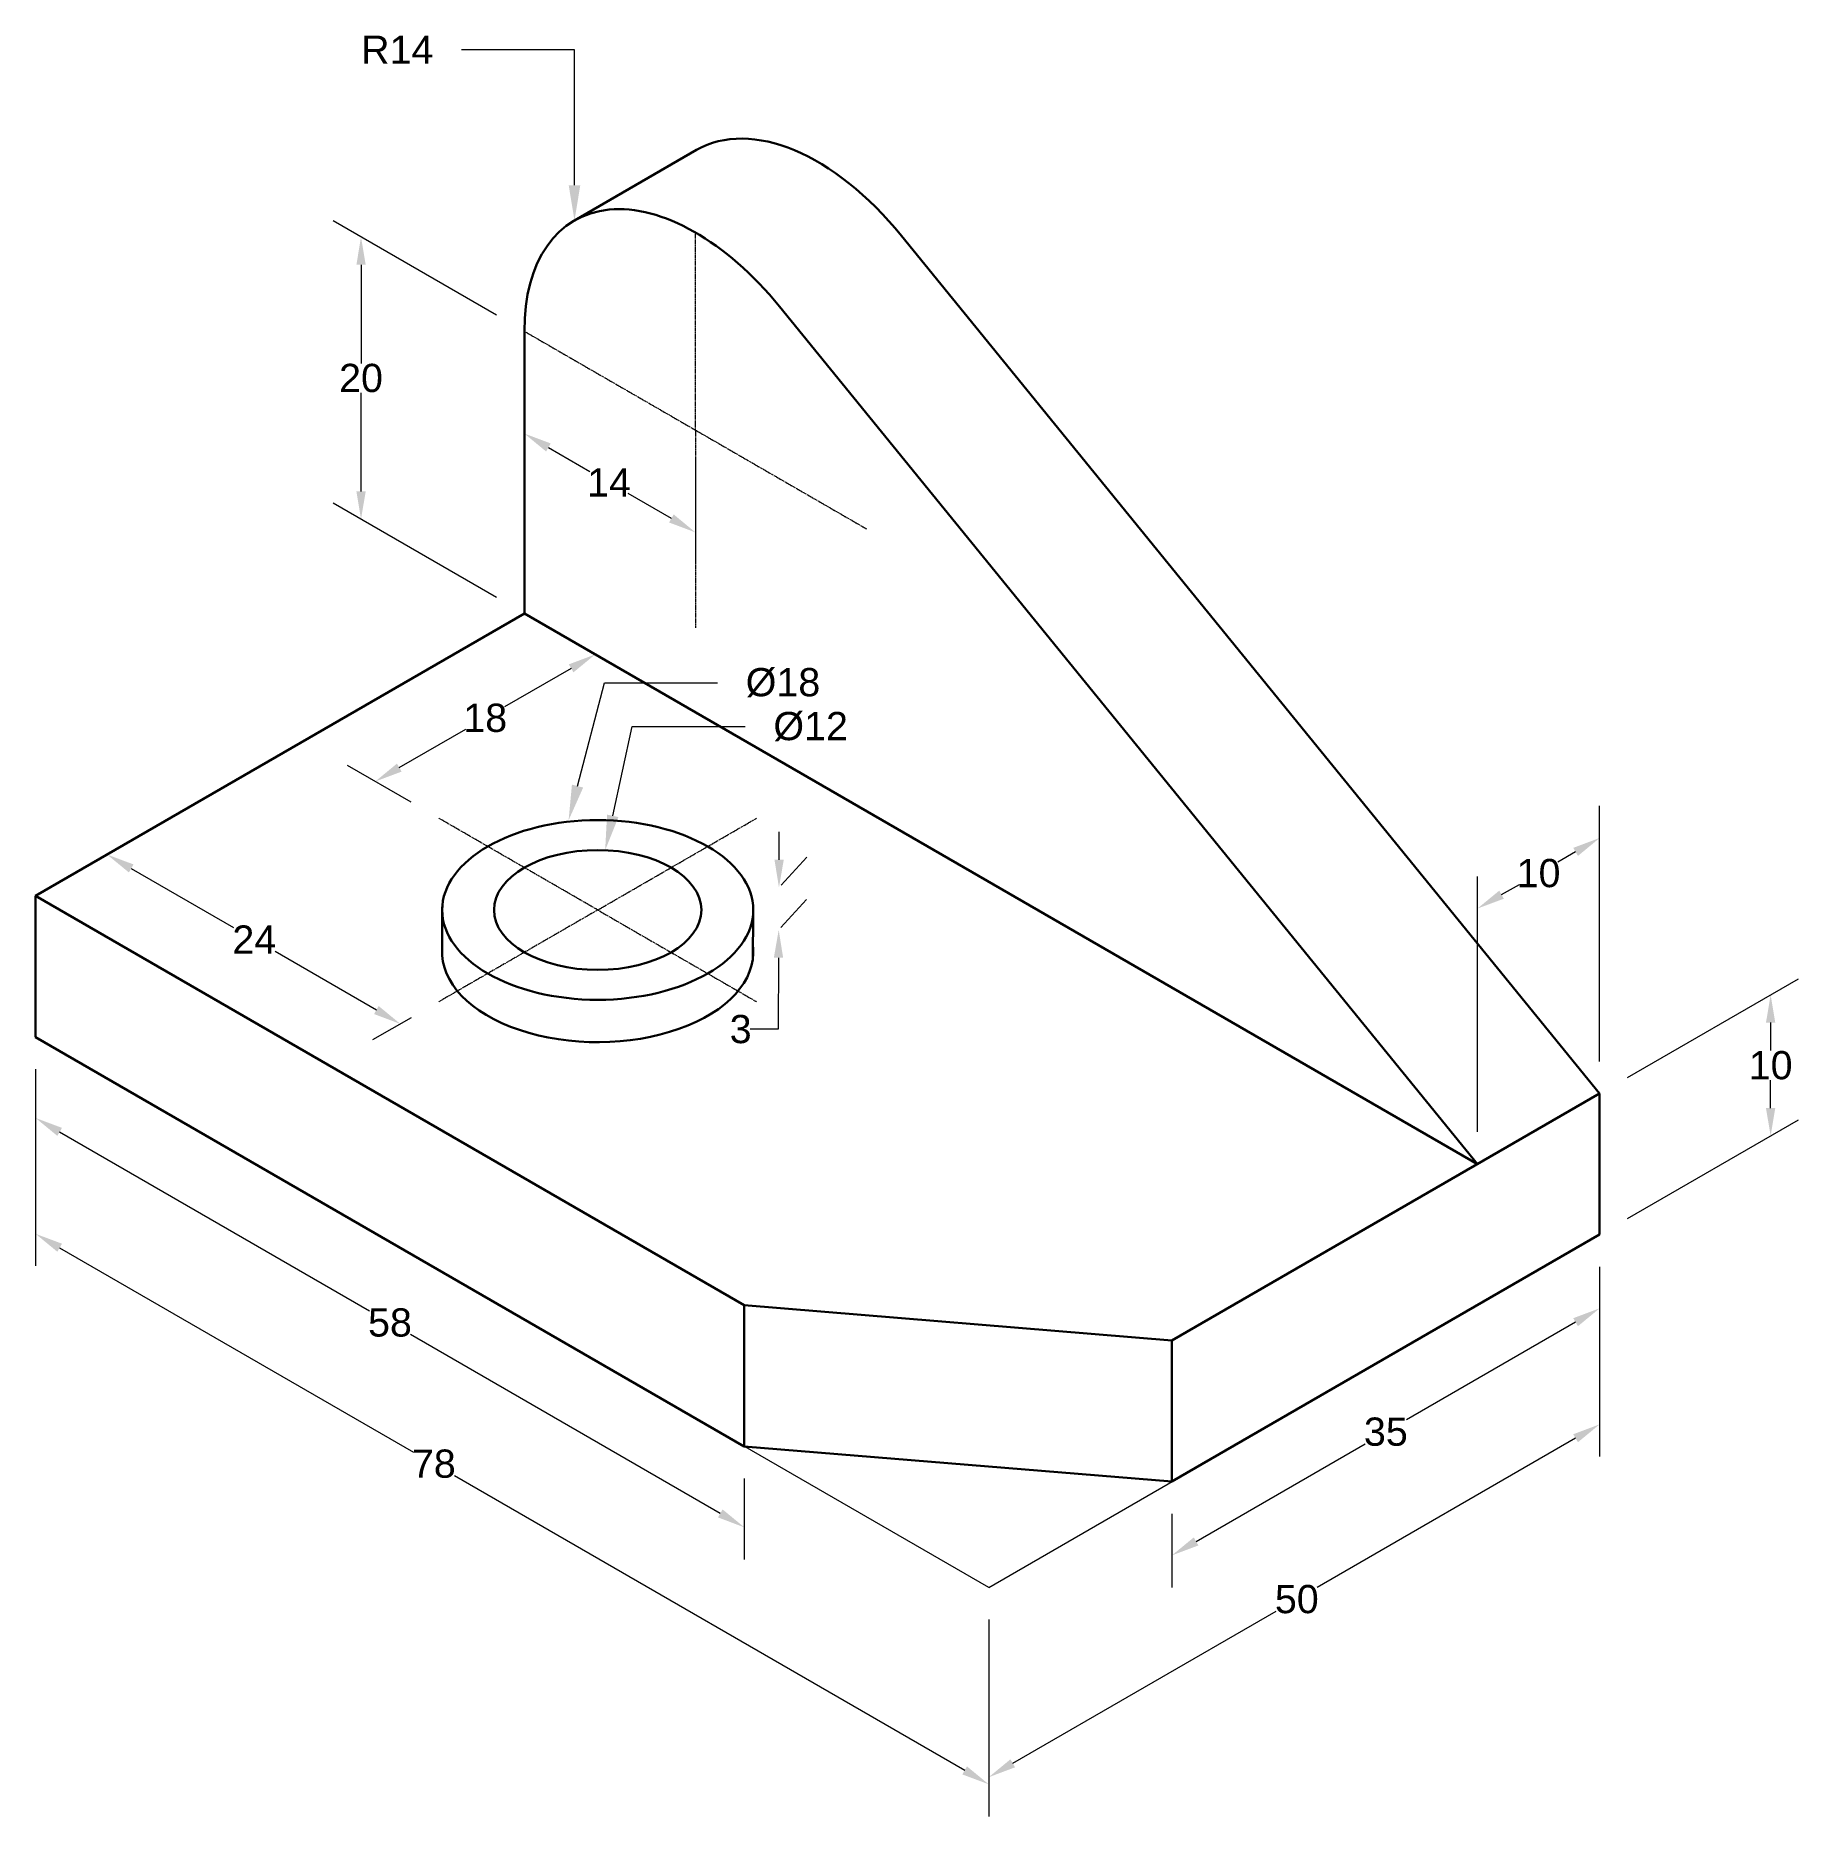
# Model space of a CAD drawing. Header units: millimetres. Extents: x 31340 to 34514, y -3017 to 188.
import ezdxf
from ezdxf import colors
from ezdxf.entities.mleader import LeaderData, LeaderLine
from ezdxf.math import Vec2, Vec3

# ---------------------------------------------------------------- set-up
doc = ezdxf.new("R2010")
doc.units = ezdxf.units.MM
doc.linetypes.add('CENTER2', pattern=[28.575, 19.05, -3.175, 3.175, -3.175])
for name, color, linetype, lineweight, true_color in [('centerline', 7, 'CENTER2', 13, 0xfedd00), ('construction', 7, 'Continuous', 9, 0x0072ce), ('dimension', 7, 'Continuous', 13, 0x6cc24a)]:
    doc.layers.add(name, color=color, linetype=linetype, lineweight=lineweight, true_color=true_color)
doc.layers.add('objectline', color=7, linetype='Continuous', lineweight=30)
doc.styles.get("Standard").update_dxf_attribs({"font": 'arial.ttf'})
doc.dimstyles.new('grace', dxfattribs={"dimtxt": 50.8, "dimasz": 50, "dimexe": 50, "dimexo": 50, "dimtad": 0, "dimtih": 1, "dimtoh": 1, "dimdec": 0, "dimlfac": 0.03937, "dimdsep": 46, "dimtxsty": 'Standard', "dimcen": 0.5, "dimclrd": 256, "dimclre": 256, "dimclrt": 256, "dimadec": 0, "dimazin": 0, "dimtfac": 1, "dimtdec": 0, "dimtofl": 0, "dimtmove": 0, "dimatfit": 3, "dimfxl": 1, "dimtfillclr": 256, "dimlwd": -1, "dimlwe": -1, "dimarcsym": 1})

# ---------------------------------------------------------------- blocks, each defined once
blk = doc.blocks.new('*D1')
at = {"layer": 'Defpoints', "color": 0, "transparency": 16777216}
for p in [(34156.1, -1970.1), (33386.2, -2414.6), (33386.2, -2547.2)]:
    blk.add_point(p, dxfattribs=at)
at = {"layer": 'dimension', "transparency": 16777216}
for p, q in [((34156.1, -2027.9), (34156.1, -2160.5)), ((34112.8, -2127.7), (33808.3, -2303.5)), ((33429.5, -2522.2), (33734, -2346.4)), ((33386.2, -2472.4), (33386.2, -2605))]:
    blk.add_line(p, q, dxfattribs=at)
for points in [[(34108.6, -2120.5), (34117, -2134.9), (34156.1, -2102.7)], [(33425.4, -2515), (33433.7, -2529.4), (33386.2, -2547.2)]]:
    blk.add_solid(points, dxfattribs=at)
at = {"layer": 'dimension', "transparency": 16777216, "insert": (33771.2, -2325), "char_height": 50.8, "attachment_point": 5}
blk.add_mtext('35', dxfattribs=at)
blk = doc.blocks.new('*D2')
at = {"layer": 'Defpoints', "color": 0, "transparency": 16777216}
for p in [(34156.1, -1716.1), (34463.9, -1792.5), (34156.1, -1970.1)]:
    blk.add_point(p, dxfattribs=at)
at = {"layer": 'dimension', "transparency": 16777216}
for p, q in [((34206.1, -1687.3), (34513.9, -1509.6)), ((34463.9, -1588.5), (34463.9, -1638.9)), ((34463.9, -1742.5), (34463.9, -1692)), ((34206.1, -1941.3), (34513.9, -1763.6))]:
    blk.add_line(p, q, dxfattribs=at)
for points in [[(34455.5, -1588.5), (34472.2, -1588.5), (34463.9, -1538.5)], [(34455.5, -1742.5), (34472.2, -1742.5), (34463.9, -1792.5)]]:
    blk.add_solid(points, dxfattribs=at)
at = {"layer": 'dimension', "transparency": 16777216, "insert": (34463.9, -1665.5), "char_height": 50.8, "attachment_point": 5}
blk.add_mtext('10', dxfattribs=at)
blk = doc.blocks.new('*D3')
at = {"layer": 'Defpoints', "color": 0, "transparency": 16777216}
for p in [(33936.1, -1383.3), (34156.1, -1716.1), (33936.1, -1843.1)]:
    blk.add_point(p, dxfattribs=at)
at = {"layer": 'dimension', "transparency": 16777216}
for p, q in [((34156.1, -1658.4), (34156.1, -1198.6)), ((34112.8, -1281.3), (34080.7, -1299.9)), ((33936.1, -1785.4), (33936.1, -1325.6)), ((33979.4, -1358.3), (34011.6, -1339.8))]:
    blk.add_line(p, q, dxfattribs=at)
for points in [[(34108.6, -1274.1), (34117, -1288.6), (34156.1, -1256.3)], [(33975.3, -1351.1), (33983.6, -1365.6), (33936.1, -1383.3)]]:
    blk.add_solid(points, dxfattribs=at)
at = {"layer": 'dimension', "transparency": 16777216, "insert": (34046.1, -1319.8), "char_height": 50.8, "attachment_point": 5}
blk.add_mtext('10', dxfattribs=at)
blk = doc.blocks.new('*D4')
at = {"layer": 'Defpoints', "color": 0, "transparency": 16777216}
for p in [(31340.5, -1614.5), (31340.5, -1760.2), (32616.3, -2351.1)]:
    blk.add_point(p, dxfattribs=at)
at = {"layer": 'dimension', "transparency": 16777216}
for p, q in [((31340.5, -1672.3), (31340.5, -1817.9)), ((31383.8, -1785.2), (31941.3, -2107.1)), ((32573, -2471.8), (32015.5, -2149.9)), ((32616.3, -2408.9), (32616.3, -2554.5))]:
    blk.add_line(p, q, dxfattribs=at)
for points in [[(31388, -1778), (31379.6, -1792.4), (31340.5, -1760.2)], [(32577.2, -2464.6), (32568.9, -2479), (32616.3, -2496.8)]]:
    blk.add_solid(points, dxfattribs=at)
at = {"layer": 'dimension', "transparency": 16777216, "insert": (31978.4, -2128.5), "char_height": 50.8, "attachment_point": 5}
blk.add_mtext('58', dxfattribs=at)
blk = doc.blocks.new('*D5')
at = {"layer": 'Defpoints', "color": 0, "transparency": 16777216}
for p in [(31340.5, -1614.5), (31340.5, -1968.7), (33056.3, -2605.1)]:
    blk.add_point(p, dxfattribs=at)
at = {"layer": 'dimension', "transparency": 16777216}
for p, q in [((31340.5, -1672.3), (31340.5, -2026.4)), ((31383.8, -1993.7), (32020.6, -2361.3)), ((33013, -2934.3), (32094.3, -2403.9)), ((33056.3, -2662.9), (33056.3, -3017))]:
    blk.add_line(p, q, dxfattribs=at)
for points in [[(31388, -1986.4), (31379.6, -2000.9), (31340.5, -1968.7)], [(33017.1, -2927), (33008.8, -2941.5), (33056.3, -2959.3)]]:
    blk.add_solid(points, dxfattribs=at)
at = {"layer": 'dimension', "transparency": 16777216, "insert": (32057.4, -2382.6), "char_height": 50.8, "attachment_point": 5}
blk.add_mtext('78', dxfattribs=at)
blk = doc.blocks.new('*D6')
at = {"layer": 'Defpoints', "color": 0, "transparency": 16777216}
for p in [(34156.1, -1970.1), (34156.1, -2311.5), (33056.3, -2605.1)]:
    blk.add_point(p, dxfattribs=at)
at = {"layer": 'dimension', "transparency": 16777216}
for p, q in [((34156.1, -2027.9), (34156.1, -2369.2)), ((34112.8, -2336.5), (33647.8, -2605)), ((33099.6, -2921.5), (33573.9, -2647.6)), ((33056.3, -2662.9), (33056.3, -3004.2))]:
    blk.add_line(p, q, dxfattribs=at)
for points in [[(34108.6, -2329.3), (34117, -2343.7), (34156.1, -2311.5)], [(33095.4, -2914.3), (33103.7, -2928.7), (33056.3, -2946.5)]]:
    blk.add_solid(points, dxfattribs=at)
at = {"layer": 'dimension', "transparency": 16777216, "insert": (33610.9, -2626.3), "char_height": 50.8, "attachment_point": 5}
blk.add_mtext('50', dxfattribs=at)
blk = doc.blocks.new('*D7')
at = {"layer": 'Defpoints', "color": 0, "transparency": 16777216}
for p in [(31538.5, -1246.2), (31469.3, -1286.2), (32066.4, -1551)]:
    blk.add_point(p, dxfattribs=at)
at = {"layer": 'dimension', "transparency": 16777216}
for p, q in [((31488.5, -1275.1), (31419.3, -1315)), ((31512.6, -1311.2), (31696.9, -1417.6)), ((31953.9, -1566), (31771.6, -1460.7)), ((32016.4, -1579.9), (31947.2, -1619.8))]:
    blk.add_line(p, q, dxfattribs=at)
for points in [[(31516.8, -1303.9), (31508.5, -1318.4), (31469.3, -1286.2)], [(31958.1, -1558.7), (31949.8, -1573.2), (31997.2, -1591)]]:
    blk.add_solid(points, dxfattribs=at)
at = {"layer": 'dimension', "transparency": 16777216, "insert": (31734.2, -1439.1), "char_height": 50.8, "attachment_point": 5}
blk.add_mtext('24', dxfattribs=at)
blk = doc.blocks.new('*D8')
at = {"layer": 'Defpoints', "color": 0, "transparency": 16777216}
for p in [(32347.8, -926.1), (32462.3, -992.2), (32066.4, -1220.8)]:
    blk.add_point(p, dxfattribs=at)
at = {"layer": 'dimension', "transparency": 16777216}
for p, q in [((32412.3, -963.4), (32297.8, -897.3)), ((32304.5, -951.1), (32184.5, -1020.4)), ((31995.2, -1129.7), (32115.2, -1060.4)), ((32016.4, -1192), (31901.9, -1125.9))]:
    blk.add_line(p, q, dxfattribs=at)
for points in [[(32300.4, -943.9), (32308.7, -958.3), (32347.8, -926.1)], [(31991, -1122.5), (31999.4, -1136.9), (31951.9, -1154.7)]]:
    blk.add_solid(points, dxfattribs=at)
at = {"layer": 'dimension', "transparency": 16777216, "insert": (32149.9, -1040.4), "char_height": 50.8, "attachment_point": 5}
blk.add_mtext('18', dxfattribs=at)
blk = doc.blocks.new('*D9')
at = {"layer": 'Defpoints', "color": 0, "transparency": 16777216}
for p in [(32632.3, -1396.2), (32678.2, -1421.7), (32631.8, -1472.4)]:
    blk.add_point(p, dxfattribs=at)
at = {"layer": 'dimension', "transparency": 16777216}
for p, q in [((32679, -1295.5), (32679.3, -1245.5)), ((32682.6, -1341.2), (32729, -1290.6)), ((32682.1, -1417.4), (32728.5, -1366.8)), ((32677.8, -1471.7), (32677, -1600.5)), ((32677, -1600.5), (32627, -1600.5))]:
    blk.add_line(p, q, dxfattribs=at)
for points in [[(32670.6, -1295.5), (32687.3, -1295.6), (32678.7, -1345.5)], [(32669.5, -1471.7), (32686.2, -1471.8), (32678.2, -1421.7)]]:
    blk.add_solid(points, dxfattribs=at)
at = {"layer": 'dimension', "transparency": 16777216, "insert": (32609.7, -1600.5), "char_height": 50.8, "attachment_point": 5}
blk.add_mtext('3', dxfattribs=at)
blk = doc.blocks.new('*D10')
at = {"layer": 'Defpoints', "color": 0, "transparency": 16777216}
for p in [(31926.3, -174.8), (32220.4, -344.5), (32220.4, -852.5)]:
    blk.add_point(p, dxfattribs=at)
at = {"layer": 'dimension', "transparency": 16777216}
for p, q in [((32170.4, -315.7), (31876.3, -145.9)), ((31926.3, -224.8), (31926.3, -402.2)), ((31926.3, -632.8), (31926.3, -455.3)), ((32170.4, -823.7), (31876.3, -653.9))]:
    blk.add_line(p, q, dxfattribs=at)
for points in [[(31918, -224.8), (31934.7, -224.8), (31926.3, -174.8)], [(31918, -632.8), (31934.7, -632.8), (31926.3, -682.8)]]:
    blk.add_solid(points, dxfattribs=at)
at = {"layer": 'dimension', "transparency": 16777216, "insert": (31926.3, -428.8), "char_height": 50.8, "attachment_point": 5}
blk.add_mtext('20', dxfattribs=at)
blk = doc.blocks.new('*D11')
at = {"layer": 'Defpoints', "color": 0, "transparency": 16777216}
for p in [(32220.4, -344.5), (32528.3, -522.3), (32528.3, -706.4)]:
    blk.add_point(p, dxfattribs=at)
at = {"layer": 'dimension', "transparency": 16777216}
for p, q in [((32220.4, -402.3), (32220.4, -586.3)), ((32263.7, -553.6), (32338.2, -596.6)), ((32528.3, -580.1), (32528.3, -764.1)), ((32485, -681.4), (32407.2, -636.5))]:
    blk.add_line(p, q, dxfattribs=at)
for points in [[(32267.8, -546.3), (32259.5, -560.8), (32220.4, -528.6)], [(32489.2, -674.1), (32480.9, -688.6), (32528.3, -706.4)]]:
    blk.add_solid(points, dxfattribs=at)
at = {"layer": 'dimension', "transparency": 16777216, "insert": (32372.7, -616.5), "char_height": 50.8, "attachment_point": 5}
blk.add_mtext('14', dxfattribs=at)

msp = doc.modelspace()

# ---------------------------------------------------------------- linework, layer by layer
at = {"layer": 'centerline', "ltscale": 0.1}
for p, q in [((32528.3, -522.3), (32528.3, -166.7)), ((32220.4, -344.5), (32528.3, -522.3)), ((32528.3, -522.3), (32528.3, -877.9)), ((32528.3, -522.3), (32836.3, -700.1)), ((32352.4, -1385.9), (32066.4, -1220.8)), ((32352.4, -1385.9), (32638.3, -1220.8)), ((32352.4, -1385.9), (32066.4, -1551)), ((32352.4, -1385.9), (32638.3, -1551))]:
    msp.add_line(p, q, dxfattribs=at)
at = {"layer": 'construction'}
for p, q in [((32220.4, -852.5), (31340.5, -1360.5)), ((32616.3, -2097.1), (31340.5, -1360.5)), ((31340.5, -1360.5), (31340.5, -1614.5)), ((33056.3, -2605.1), (31340.5, -1614.5)), ((33386.2, -2160.6), (34156.1, -1716.1)), ((34156.1, -1716.1), (34156.1, -1970.1)), ((33056.3, -2605.1), (34156.1, -1970.1))]:
    msp.add_line(p, q, dxfattribs=at)
at = {"layer": 'objectline'}
for p, q in [((32530.5, -18.2), (32310.6, -145.2)), ((34156.1, -1716.1), (32899.5, -172.9)), ((33936.1, -1843.1), (32679.5, -299.9)), ((32220.4, -852.5), (32220.4, -344.5)), ((31340.5, -1360.5), (32220.4, -852.5)), ((33936.1, -1843.1), (32220.4, -852.5)), ((31340.5, -1614.5), (31340.5, -1360.5)), ((31340.5, -1360.5), (32616.3, -2097.1)), ((32072.5, -1380.5), (32072.5, -1456.7)), ((32631.8, -1472.4), (32632.3, -1396.2)), ((31340.5, -1614.5), (32616.3, -2351.1)), ((34156.1, -1716.1), (33386.2, -2160.6)), ((34156.1, -1970.1), (34156.1, -1716.1)), ((33386.2, -2414.6), (34156.1, -1970.1)), ((32616.3, -2097.1), (32616.3, -2351.1)), ((32616.3, -2097.1), (33386.2, -2160.6)), ((33386.2, -2160.6), (33386.2, -2414.6)), ((32616.3, -2351.1), (33386.2, -2414.6))]:
    msp.add_line(p, q, dxfattribs=at)
for centre, major_axis, start_param, end_param in [((32748.3, -395.3), (217.8, -377.2), 8.126155, 9.424778), ((32528.3, -522.3), (217.8, -377.2), 8.126155, 10.210176), ((32352.4, -1462.1), (-280, 0), 6.249474, 9.480472)]:
    msp.add_ellipse(centre, major_axis=major_axis, ratio=0.57735, start_param=start_param, end_param=end_param, dxfattribs=at)
for major_axis in [(-280, 0), (-186.7, 0)]:
    msp.add_ellipse((32352.4, -1385.9), major_axis=major_axis, ratio=0.57735, dxfattribs=at)

# ---------------------------------------------------------------- dimensions: what is measured, and where the dimension line sits
at = {"layer": 'dimension'}
dim = msp.add_linear_dim(base=(31926.3, -174.8), p1=(32220.4, -852.5), p2=(32220.4, -344.5), angle=90, dimstyle='grace', dxfattribs=at)
dim.commit()
dim.dimension.update_dxf_attribs({"geometry": '*D10', "text_midpoint": (31926.3, -428.8)})
for base, p1, p2, angle, picture, middle in [((32528.3, -706.4), (32220.4, -344.5), (32528.3, -522.3), 330, '*D11', (32372.7, -616.5)), ((32347.8, -926.1), (32066.4, -1220.8), (32462.3, -992.2), 30, '*D8', (32149.9, -1040.4)), ((33936.1, -1383.3), (34156.1, -1716.1), (33936.1, -1843.1), 210, '*D3', (34046.1, -1319.8)), ((31469.3, -1286.2), (32066.4, -1551), (31538.5, -1246.2), 150, '*D7', (31734.2, -1439.1)), ((32678.2, -1421.7), (32632.3, -1396.2), (32631.8, -1472.4), 269.6282, '*D9', (32609.7, -1600.5)), ((31340.5, -1760.2), (32616.3, -2351.1), (31340.5, -1614.5), 150, '*D4', (31978.4, -2128.5)), ((31340.5, -1968.7), (33056.3, -2605.1), (31340.5, -1614.5), 150, '*D5', (32057.4, -2382.6)), ((34156.1, -2311.5), (33056.3, -2605.1), (34156.1, -1970.1), 30, '*D6', (33610.9, -2626.3)), ((33386.2, -2547.2), (34156.1, -1970.1), (33386.2, -2414.6), 210, '*D1', (33771.2, -2325))]:
    dim = msp.add_linear_dim(base=base, p1=p1, p2=p2, angle=angle, dimstyle='grace', dxfattribs=at)
    dim.commit()
    dim.dimension.update_dxf_attribs({"geometry": picture, "text_midpoint": middle, "dimtype": 161})
dim = msp.add_aligned_dim(p1=(34156.1, -1716.1), p2=(34156.1, -1970.1), distance=307.7, dimstyle='grace', dxfattribs=at)
dim.commit()
dim.dimension.update_dxf_attribs({"geometry": '*D2', "text_midpoint": (34463.9, -1665.5)})

# ---------------------------------------------------------------- leaders
ml = msp.add_multileader_mtext('Standard', dxfattribs=at)
ml.set_content('R14', color=256)
ml.set_leader_properties(color=256, linetype='ByLayer', lineweight=-1)
ml.build(insert=Vec2(0, 0))
ml.multileader.update_dxf_attribs({"arrow_head_size": 63.5})
ctx = ml.context
ctx.base_point, ctx.char_height, ctx.arrow_head_size, ctx.landing_gap_size, ctx.plane_origin = Vec3(31884.6, 162.2), 50.8, 63.5, 50.8, Vec3(32310.6, -145.2)
ctx.text_align_type = 2
notes = []
notes.append((ctx, [(0, (1, 1, 0), (32310.6, 162.2), (-1, 0), 203.2, [(0, [(32310.6, -145.2)], 0, [])])]))
ctx.mtext.insert, ctx.mtext.alignment, ctx.mtext.flow_direction = Vec3(32056.6, 187.6), 3, 5
ml = msp.add_multileader_mtext('Standard', dxfattribs=at)
ml.set_content('%%C18', color=256)
ml.set_leader_properties(color=256, linetype='ByLayer', lineweight=-1)
ml.build(insert=Vec2(0, 0))
ml.multileader.update_dxf_attribs({"arrow_head_size": 63.5})
ctx = ml.context
ctx.base_point, ctx.char_height, ctx.arrow_head_size, ctx.landing_gap_size, ctx.plane_origin = Vec3(32568.1, -976.9), 50.8, 63.5, 50.8, Vec3(32072.5, -1380.5)
notes.append((ctx, [(0, (1, 1, 0), (32364.9, -976.9), (1, 0), 203.2, [(0, [(32300, -1224.4)], 0, [])])]))
ctx.mtext.insert, ctx.mtext.flow_direction = Vec3(32618.9, -950.5), 5
ml = msp.add_multileader_mtext('Standard', dxfattribs=at)
ml.set_content('%%C12', color=256)
ml.set_leader_properties(color=256, linetype='ByLayer', lineweight=-1)
ml.build(insert=Vec2(0, 0))
ml.multileader.update_dxf_attribs({"arrow_head_size": 63.5})
ctx = ml.context
ctx.base_point, ctx.char_height, ctx.arrow_head_size, ctx.landing_gap_size, ctx.plane_origin = Vec3(32617.9, -1055.9), 50.8, 63.5, 50.8, Vec3(32538.5, -1378.2)
notes.append((ctx, [(0, (1, 1, 0), (32414.7, -1055.9), (1, 0), 203.2, [(0, [(32365.8, -1278.5)], 0, [])])]))
ctx.mtext.insert, ctx.mtext.flow_direction = Vec3(32668.7, -1029.5), 5
for ctx, leaders in notes:
    for number, flags, end, landing, length, lines in leaders:
        leader = LeaderData()
        leader.index, (leader.has_last_leader_line, leader.has_dogleg_vector, leader.attachment_direction) = number, flags
        leader.last_leader_point, leader.dogleg_vector, leader.dogleg_length = Vec3(end), Vec3(landing), length
        for number, points, colour, breaks in lines:
            line = LeaderLine()
            line.index, line.vertices, line.color, line.breaks = number, Vec3.list(points), colors.encode_raw_color(colour), breaks
            leader.lines.append(line)
        ctx.leaders.append(leader)

doc.saveas('drawing.dxf')
